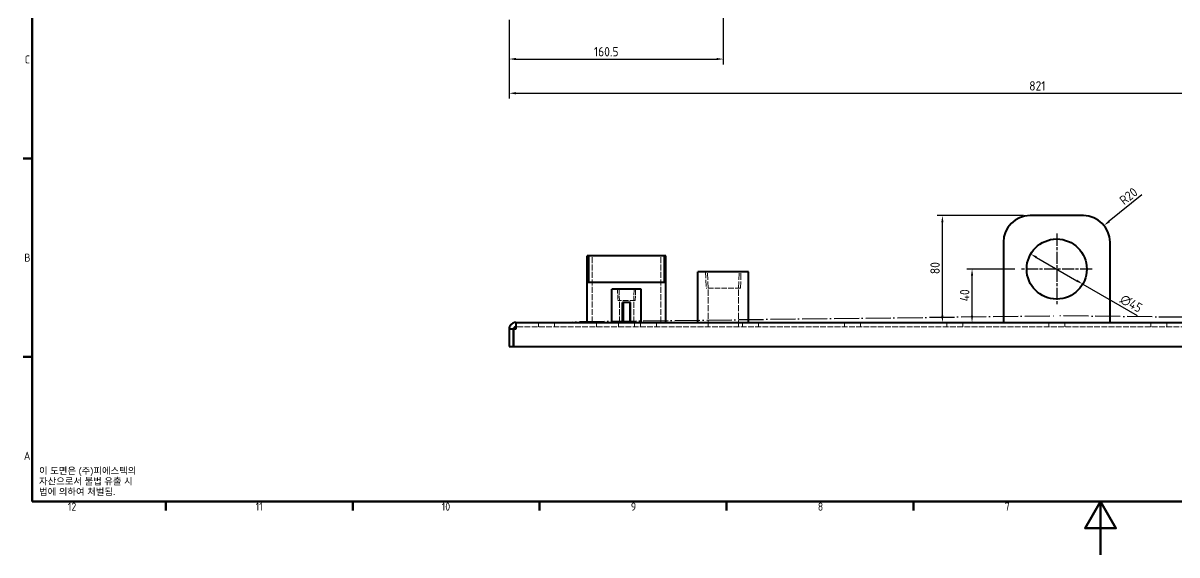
# Model space of a CAD drawing. Header units: millimetres. Extents: x 0 to 1682, y 0 to 1188.
# Drawn here: x 33 to 898, y 0 to 398 of the extents above; entities that cross this region are included whole.
import ezdxf

# ---------------------------------------------------------------- set-up
doc = ezdxf.new("R2010")
doc.units = ezdxf.units.MM
doc.header["$LTSCALE"] = 2
for name, pattern in [('CHAIN', [0.3543, 0.2362, -0.0295, 0.0591, -0.0295]), ('DASHED', [0.2067, 0.1654, -0.0413]), ('LONG_DASH_DOTTED', [0.61, 0.48, -0.06, 0.01, -0.06])]:
    doc.linetypes.add(name, pattern=pattern)
doc.layers.get('0').update_dxf_attribs({"color": 3, "lineweight": 25})
for name, color, linetype, lineweight in [('가려진 것(ISO)', 2, 'DASHED', 18), ('가시적인 것(ISO)', 3, 'Continuous', 40), ('가시적인 좁은 것(ISO)', 3, 'Continuous', 35), ('경계(ISO)', 7, 'Continuous', 70), ('기호(ISO)', 5, 'Continuous', 25), ('스케치 형상(ISO)', 7, 'Continuous', 25), ('중심 표식(ISO)', 1, 'Continuous', 25), ('치수(ISO)', 7, 'Continuous', 25)]:
    doc.layers.add(name, color=color, linetype=linetype, lineweight=lineweight)
doc.styles.add('문자 텍스트_M2B', font='isocp.shx')
doc.styles.add('문자 텍스트_PSTEK_POSCO', font='isocp.shx')
doc.styles.add('치수 텍스트_PSTEK_POSCO', font='isocp.shx')
doc.dimstyles.new('치수_PSTEK_POSCO', dxfattribs={"dimscale": 2, "dimtxt": 3.5, "dimasz": 2.5, "dimexe": 2, "dimexo": 2.5, "dimgap": 1, "dimtad": 1, "dimrnd": 1e-08, "dimdsep": 46, "dimtxsty": '치수 텍스트_PSTEK_POSCO', "dimcen": 0.09, "dimdle": 10, "dimclrd": 7, "dimclre": 7, "dimclrt": 2, "dimadec": 1, "dimazin": 2, "dimtfac": 1, "dimtmove": 0, "dimatfit": 3, "dimfxl": 0, "dimtolj": 1, "dimlwd": -1, "dimlwe": -1, "dimarcsym": 0})

# ---------------------------------------------------------------- blocks, each defined once
blk = doc.blocks.new('경계 Default Border')
at = {"layer": '경계(ISO)'}
for p, q in [((20, 148.5), (16.6, 148.5)), ((20, 74.25), (16.6, 74.25)), ((70.08, 20), (70.08, 16.6)), ((140.17, 20), (140.17, 16.6)), ((210.25, 20), (210.25, 16.6)), ((280.33, 20), (280.33, 16.6)), ((350.42, 20), (350.42, 16.6))]:
    blk.add_line(p, q, dxfattribs=at)
at = {"layer": '경계(ISO)', "flags": 128}
for points in [[(20, 20), (20, 574), (821, 574), (821, 20), (20, 20)], [(420.5, 0), (420.5, 20), (414.73, 10), (426.27, 10), (420.5, 20)]]:
    blk.add_lwpolyline(points, dxfattribs=at)
at = {"layer": '경계(ISO)', "color": 2, "char_height": 3, "attachment_point": 7, "style": '문자 텍스트_M2B'}
for s, insert in [('C', (17.24, 184.1)), ('B', (17.08, 109.85)), ('A', (16.91, 35.62)), ('12', (33.36, 16.57)), ('11', (103.78, 16.6)), ('10', (173.53, 16.57)), ('9', (244.44, 16.57)), ('8', (314.52, 16.57)), ('7', (384.6, 16.59))]:
    blk.add_mtext(s, dxfattribs=dict(at, insert=insert))
blk = doc.blocks.new('*D35')
at = {"layer": 'Defpoints', "color": 0, "transparency": 16777216}
for p in [(558.2, 475.9), (397.7, 405.9), (558.2, 371.52)]:
    blk.add_point(p, dxfattribs=at)
at = {"layer": '치수(ISO)', "color": 7, "transparency": 16777216}
for p, q in [((558.2, 470.9), (558.2, 367.52)), ((397.7, 400.9), (397.7, 367.52)), ((402.7, 371.52), (553.2, 371.52))]:
    blk.add_line(p, q, dxfattribs=at)
for points in [[(402.7, 372.35), (402.7, 370.69), (397.7, 371.52)], [(553.2, 372.35), (553.2, 370.69), (558.2, 371.52)]]:
    blk.add_solid(points, dxfattribs=at)
at = {"layer": '치수(ISO)', "color": 2, "transparency": 16777216, "insert": (461.21, 377.02), "char_height": 7, "attachment_point": 4, "style": '치수 텍스트_PSTEK_POSCO'}
blk.add_mtext('\\A1;160.5', dxfattribs=at)
blk = doc.blocks.new('*D48')
at = {"layer": 'Defpoints', "color": 0, "transparency": 16777216}
for p in [(397.7, 405.9), (1218.7, 405.9), (1218.7, 345.9)]:
    blk.add_point(p, dxfattribs=at)
at = {"layer": '치수(ISO)', "color": 7, "transparency": 16777216}
for p, q in [((397.7, 400.9), (397.7, 341.9)), ((1218.7, 400.9), (1218.7, 341.9)), ((402.7, 345.9), (1213.7, 345.9))]:
    blk.add_line(p, q, dxfattribs=at)
for points in [[(402.7, 346.74), (402.7, 345.07), (397.7, 345.9)], [(1213.7, 346.74), (1213.7, 345.07), (1218.7, 345.9)]]:
    blk.add_solid(points, dxfattribs=at)
at = {"layer": '치수(ISO)', "color": 2, "transparency": 16777216, "insert": (787.6, 351.41), "char_height": 7, "attachment_point": 4, "style": '치수 텍스트_PSTEK_POSCO'}
blk.add_mtext('\\A1;821', dxfattribs=at)
blk = doc.blocks.new('*D57')
at = {"layer": 'Defpoints', "color": 0, "transparency": 16777216}
for p in [(744.72, 214.19), (781.7, 214.19), (744.72, 174.19)]:
    blk.add_point(p, dxfattribs=at)
at = {"layer": '치수(ISO)', "color": 7, "transparency": 16777216}
for p, q in [((776.7, 214.19), (740.72, 214.19)), ((744.72, 179.19), (744.72, 209.19))]:
    blk.add_line(p, q, dxfattribs=at)
for points in [[(743.89, 209.19), (745.56, 209.19), (744.72, 214.19)], [(743.89, 179.19), (745.56, 179.19), (744.72, 174.19)]]:
    blk.add_solid(points, dxfattribs=at)
at = {"layer": '치수(ISO)', "color": 2, "transparency": 16777216, "insert": (739.22, 189.99), "char_height": 7, "attachment_point": 4, "rotation": 90, "style": '치수 텍스트_PSTEK_POSCO'}
blk.add_mtext('\\A1;40', dxfattribs=at)
blk = doc.blocks.new('*D58')
at = {"layer": 'Defpoints', "color": 0, "transparency": 16777216}
for p in [(722.5, 254.19), (788.2, 254.19), (722.5, 174.19)]:
    blk.add_point(p, dxfattribs=at)
at = {"layer": '치수(ISO)', "color": 7, "transparency": 16777216}
for p, q in [((783.2, 254.19), (718.5, 254.19)), ((722.5, 179.19), (722.5, 249.19))]:
    blk.add_line(p, q, dxfattribs=at)
for points in [[(721.67, 249.19), (723.34, 249.19), (722.5, 254.19)], [(721.67, 179.19), (723.34, 179.19), (722.5, 174.19)]]:
    blk.add_solid(points, dxfattribs=at)
at = {"layer": '치수(ISO)', "color": 2, "transparency": 16777216, "insert": (717, 210.34), "char_height": 7, "attachment_point": 4, "rotation": 90, "style": '치수 텍스트_PSTEK_POSCO'}
blk.add_mtext('\\A1;80', dxfattribs=at)
blk = doc.blocks.new('*D59')
at = {"layer": 'Defpoints', "color": 0, "transparency": 16777216}
for p in [(788.72, 225.44), (827.69, 202.94)]:
    blk.add_point(p, dxfattribs=at)
at = {"layer": '치수(ISO)', "color": 7, "transparency": 16777216}
for p, q in [((793.05, 222.94), (823.36, 205.44)), ((827.69, 202.94), (868.65, 179.29))]:
    blk.add_line(p, q, dxfattribs=at)
for points in [[(793.46, 223.66), (792.63, 222.22), (788.72, 225.44)], [(823.77, 206.16), (822.94, 204.72), (827.69, 202.94)]]:
    blk.add_solid(points, dxfattribs=at)
at = {"layer": '치수(ISO)', "color": 2, "transparency": 16777216, "insert": (856.69, 192.55), "char_height": 7, "attachment_point": 4, "rotation": 330, "style": '치수 텍스트_PSTEK_POSCO'}
blk.add_mtext('\\A1;∅45', dxfattribs=at)
blk = doc.blocks.new('*D60')
at = {"layer": 'Defpoints', "color": 0, "transparency": 16777216}
for p in [(843.72, 246.81), (828.2, 234.19)]:
    blk.add_point(p, dxfattribs=at)
at = {"layer": '치수(ISO)', "color": 7, "transparency": 16777216}
blk.add_line((872.03, 269.82), (847.6, 249.96), dxfattribs=at)
blk.add_solid([(847.07, 250.61), (848.13, 249.31), (843.72, 246.81)], dxfattribs=at)
at = {"layer": '치수(ISO)', "color": 2, "transparency": 16777216, "insert": (856.68, 264.43), "char_height": 7, "attachment_point": 4, "rotation": 39.10851, "style": '치수 텍스트_PSTEK_POSCO'}
blk.add_mtext('\\A1;R20', dxfattribs=at)

msp = doc.modelspace()

# ---------------------------------------------------------------- linework, layer by layer
at = {"layer": '가려진 것(ISO)', "ltscale": 13.438693}
for p, q in [((460.0017, 174.1909), (460.0017, 224.1909)), ((511.4017, 174.1909), (511.4017, 224.1909))]:
    msp.add_line(p, q, dxfattribs=at)
at = {"layer": '가려진 것(ISO)', "ltscale": 14.811291}
for p, q in [((544.9166, 212.1909), (545.2991, 199.9509)), ((546.7512, 199.9509), (546.3687, 212.1909)), ((569.6522, 199.9509), (570.0347, 212.1909)), ((571.1044, 199.9509), (571.4869, 212.1909))]:
    msp.add_line(p, q, dxfattribs=at)
at = {"layer": '가려진 것(ISO)', "ltscale": 10.416306}
for p, q in [((478.8931, 199.1909), (479.1621, 190.5829)), ((480.2912, 190.5829), (480.0222, 199.1909)), ((491.1122, 190.5829), (491.3812, 199.1909)), ((492.2414, 190.5829), (492.5104, 199.1909))]:
    msp.add_line(p, q, dxfattribs=at)
at = {"layer": '가려진 것(ISO)', "ltscale": 12.256541}
msp.add_line((571.1044, 199.9509), (545.2991, 199.9509), dxfattribs=at)
at = {"layer": '가려진 것(ISO)', "ltscale": 14.010643}
for p, q in [((546.8862, 170.9909), (546.8862, 199.9509)), ((569.5172, 170.9909), (569.5172, 199.9509))]:
    msp.add_line(p, q, dxfattribs=at)
at = {"layer": '가려진 것(ISO)', "ltscale": 12.424364}
msp.add_line((492.2414, 190.5829), (479.1621, 190.5829), dxfattribs=at)
at = {"layer": '가려진 것(ISO)', "ltscale": 13.217223}
for p, q in [((480.3422, 174.1909), (480.3422, 190.5829)), ((491.0612, 174.1909), (491.0612, 190.5829))]:
    msp.add_line(p, q, dxfattribs=at)
at = {"layer": '가려진 것(ISO)', "ltscale": 3.047415}
for p, q in [((419.7017, 170.9909), (419.7017, 174.1909)), ((431.7017, 170.9909), (431.7017, 174.1909)), ((463.2017, 170.9909), (463.2017, 174.1909)), ((479.7017, 170.9909), (479.7017, 174.1909)), ((491.7017, 170.9909), (491.7017, 174.1909)), ((496.2017, 170.9909), (496.2017, 174.1909)), ((508.2017, 170.9909), (508.2017, 174.1909)), ((572.7017, 170.9909), (572.7017, 174.1909)), ((584.7017, 170.9909), (584.7017, 174.1909)), ((649.2017, 170.9909), (649.2017, 174.1909)), ((661.2017, 170.9909), (661.2017, 174.1909)), ((725.7017, 170.9909), (725.7017, 174.1909)), ((737.7017, 170.9909), (737.7017, 174.1909)), ((802.2017, 170.9909), (802.2017, 174.1909)), ((814.2017, 170.9909), (814.2017, 174.1909)), ((878.7017, 170.9909), (878.7017, 174.1909)), ((890.7017, 170.9909), (890.7017, 174.1909))]:
    msp.add_line(p, q, dxfattribs=at)
at = {"layer": '가려진 것(ISO)', "ltscale": 13.078536}
msp.add_line((1213.7017, 170.9909), (402.7017, 170.9909), dxfattribs=at)
at = {"layer": '가시적인 것(ISO)'}
for p, q in [((828.2017, 254.1909), (788.2017, 254.1909)), ((768.2017, 234.1909), (768.2017, 174.1909)), ((848.2017, 174.1909), (848.2017, 234.1909)), ((515.2017, 224.1909), (456.2017, 224.1909)), ((456.2017, 174.1909), (456.2017, 224.1909)), ((515.2017, 174.1909), (515.2017, 224.1909)), ((577.2017, 212.1909), (539.2017, 212.1909)), ((539.2017, 174.1909), (539.2017, 212.1909)), ((577.2017, 174.1909), (577.2017, 212.1909)), ((515.2017, 204.1909), (456.2017, 204.1909)), ((496.7017, 199.1909), (474.7017, 199.1909)), ((474.7017, 174.1909), (474.7017, 199.1909)), ((496.7017, 174.1909), (496.7017, 199.1909)), ((488.7017, 189.1909), (482.7017, 189.1909)), ((482.7017, 174.1909), (482.7017, 189.1909)), ((488.7017, 174.1909), (488.7017, 189.1909)), ((402.7017, 174.1909), (1213.7017, 174.1909)), ((400.9017, 169.1909), (397.7017, 169.1909)), ((397.7017, 169.1909), (397.7017, 156.1909)), ((400.9017, 156.1909), (400.9017, 169.1909)), ((402.7017, 169.1909), (400.9724, 169.1909)), ((400.9724, 169.1909), (400.9724, 156.1909)), ((397.7017, 156.1909), (400.9017, 156.1909)), ((400.9724, 156.1909), (1215.431, 156.1909))]:
    msp.add_line(p, q, dxfattribs=at)
msp.add_circle((808.2017, 214.1909), 22.5, dxfattribs=at)
for centre, start, end in [((788.2017, 234.1909), 90, 180), ((828.2017, 234.1909), 0, 90)]:
    msp.add_arc(centre, 20, start, end, dxfattribs=at)
for points, knots in [([(402.7017, 174.1909), (401.1963, 174.1909), (399.7069, 173.4684), (398.7749, 172.2861), (398.0862, 171.4123), (397.7017, 170.3034), (397.7017, 169.1909)], [0, 0, 0, 0, 0.57504459, 0.57504459, 0.57504459, 1, 1, 1, 1]), ([(402.7017, 174.1909), (402.7017, 173.9019), (402.7017, 173.4684), (402.7017, 172.2861), (402.7017, 171.8944), (402.7017, 171.4561), (402.7017, 170.9909)], [0, 0, 0, 0, 0.575044589, 0.575044589, 0.575044589, 0.76555338, 0.76555338, 0.76555338, 0.76555338]), ([(400.9017, 169.1909), (400.9017, 169.8905), (401.3499, 170.57), (401.993, 170.8455), (402.2162, 170.9411), (402.4589, 170.9909), (402.7017, 170.9909)], [-1, -1, -1, -1, -0.25762063, -0.25762063, -0.25762063, 0, 0, 0, 0])]:
    msp.add_open_spline(points, degree=3, knots=knots, dxfattribs=at)
msp.add_open_spline([(402.7017, 170.9909), (402.7017, 170.4183), (402.7017, 169.8046), (402.7017, 169.1909)], degree=3, dxfattribs=at)
at = {"layer": '가시적인 좁은 것(ISO)'}
for p, q in [((457.4173, 224.1909), (457.4173, 204.1909)), ((513.9862, 204.1909), (513.9862, 224.1909)), ((483.3007, 189.1909), (483.3007, 174.1909)), ((483.3007, 189.1909), (483.3007, 174.1909)), ((488.1027, 174.1909), (488.1027, 189.1909)), ((488.1027, 174.1909), (488.1027, 189.1909))]:
    msp.add_line(p, q, dxfattribs=at)
at = {"layer": '스케치 형상(ISO)', "color": 1, "linetype": 'LONG_DASH_DOTTED', "ltscale": 19.553078}
for p in [(402.7017, 174.1909), (1213.7017, 174.1909)]:
    msp.add_line(p, (808.2017, 179.1909), dxfattribs=at)
at = {"layer": '중심 표식(ISO)', "linetype": 'CHAIN', "ltscale": 19.051651}
for p, q in [((808.2017, 240.6909), (808.2017, 187.6909)), ((834.7017, 214.1909), (781.7017, 214.1909))]:
    msp.add_line(p, q, dxfattribs=at)

# ---------------------------------------------------------------- block references
at = {"xscale": 2, "yscale": 2, "zscale": 2}
msp.add_blockref('경계 Default Border', (0, 0), dxfattribs=at)

# ---------------------------------------------------------------- texts
at = {"layer": '기호(ISO)', "color": 2, "insert": (45.1811, 54.9246), "char_height": 5, "width": 78.612207, "attachment_point": 4, "line_spacing_factor": 0.944221, "style": '문자 텍스트_PSTEK_POSCO'}
msp.add_mtext('{\\fArial|b0|i0;\\H5.0000;이 도면은 (주)피에스텍의\\P자산으로서 불법 유출 시 \\P법에 의하여 처벌됨.}', dxfattribs=at)

# ---------------------------------------------------------------- dimensions: what is measured, and where the dimension line sits
at = {"layer": '치수(ISO)', "color": 7}
for base, p2, picture, middle in [((558.2017, 371.5209), (558.2017, 475.9046), '*D35', (470.4517, 371.5209)), ((1218.7017, 345.9046), (1218.7017, 405.9046), '*D48', (793.2017, 345.9046))]:
    dim = msp.add_linear_dim(base=base, p1=(397.7017, 405.9046), p2=p2, dimstyle='치수_PSTEK_POSCO', override={"dimdec": 2, "dimtp": 0, "dimtm": 0, "dimtdec": 2, "dimtofl": 0, "dimatfit": 1}, dxfattribs=at)
    dim.commit()
    dim.dimension.update_dxf_attribs({"geometry": picture, "text_midpoint": middle, "dimtype": 160})
dim = msp.add_radius_dim(center=(828.2017, 234.1909), mpoint=(843.7208, 246.8067), dimstyle='치수_PSTEK_POSCO', override={"dimdec": 2, "dimcen": 0, "dimtp": 0, "dimtm": 0, "dimtdec": 2, "dimtofl": 0}, dxfattribs=at)
dim.commit()
dim.dimension.update_dxf_attribs({"geometry": '*D60', "text_midpoint": (865.3169, 264.3627), "dimtype": 164})
for base, p1, p2, picture, middle in [((722.5031, 254.1909), (722.5031, 174.1909), (788.2017, 254.1909), '*D58', (722.5031, 214.1909)), ((744.7221, 214.1909), (744.7221, 174.1909), (781.7017, 214.1909), '*D57', (744.7221, 194.1909))]:
    dim = msp.add_linear_dim(base=base, p1=p1, p2=p2, angle=270, dimstyle='치수_PSTEK_POSCO', override={"dimdec": 2, "dimse1": 1, "dimtp": 0, "dimtm": 0, "dimtdec": 2, "dimtofl": 0, "dimatfit": 1}, dxfattribs=at)
    dim.commit()
    dim.dimension.update_dxf_attribs({"geometry": picture, "text_midpoint": middle, "dimtype": 160})
dim = msp.add_diameter_dim_2p(p1=(788.7161, 225.4409), p2=(827.6873, 202.9409), dimstyle='치수_PSTEK_POSCO', override={"dimdec": 2, "dimlfac": 1, "dimtp": 0, "dimtm": 0, "dimtdec": 2, "dimatfit": 2}, dxfattribs=at)
dim.commit()
dim.dimension.update_dxf_attribs({"geometry": '*D59', "text_midpoint": (860.4264, 184.0389), "dimtype": 163})

doc.saveas('drawing.dxf')
